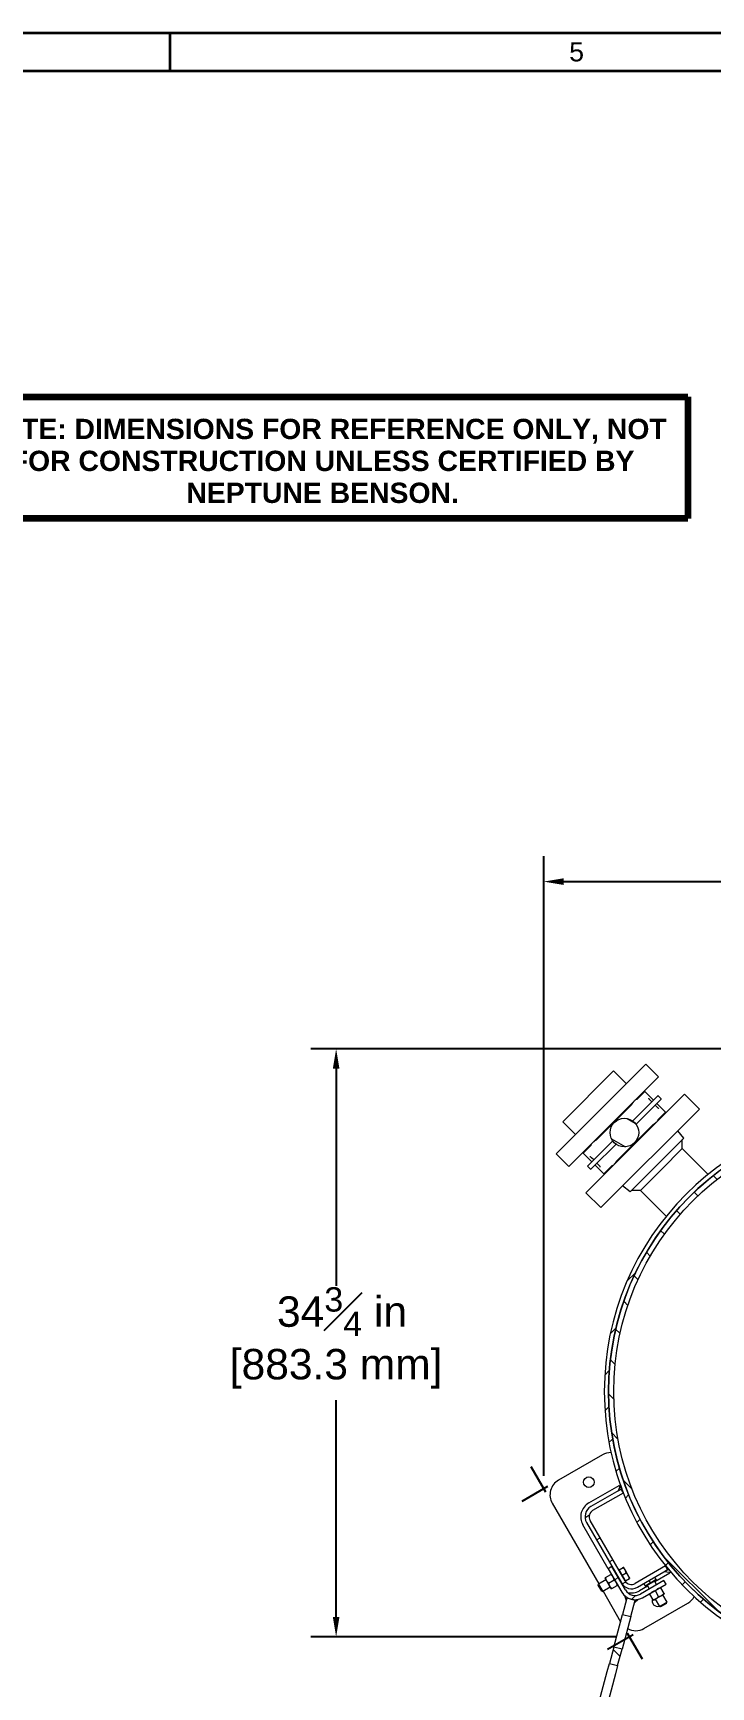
# Model space of a CAD drawing. Header units: inches. Extents: x 15 to 402, y 6 to 258.
# Drawn here: x 151.2 to 191.3, y 160.2 to 258 of the extents above; entities that cross this region are included whole.
import ezdxf

# ---------------------------------------------------------------- set-up
doc = ezdxf.new("R2010")
doc.units = ezdxf.units.IN
doc.header["$LTSCALE"] = 12
doc.header["$MEASUREMENT"] = 0
doc.layers.get('0').update_dxf_attribs({"lineweight": 25})
for name, color, linetype, lineweight in [('Border', 7, 'Continuous', 35), ('Dimension (ANSI)', 7, 'Continuous', 25), ('Hatch', 7, 'Continuous', 18), ('Sketch Geometry (ANSI)', 7, 'Continuous', 25), ('Symbol (ANSI)', 7, 'Continuous', 25), ('Visible', 7, 'Continuous', 18)]:
    doc.layers.add(name, color=color, linetype=linetype, lineweight=lineweight)
doc.styles.add('MEMCOR Medium', font='arial.ttf')
doc.styles.add('Note Text (ANSI)', font='arial.ttf')
doc.styles.add('Standard A-B-C', font='arial.ttf')
doc.dimstyles.new('Default (ANSI)', dxfattribs={"dimscale": 12, "dimtxt": 0.15, "dimasz": 0.098425, "dimexe": 0.125, "dimexo": 0.0625, "dimgap": 0.031496, "dimtad": 0, "dimtih": 1, "dimtoh": 1, "dimdec": 4, "dimrnd": 1e-08, "dimzin": 3, "dimdsep": 46, "dimlunit": 5, "dimtxsty": 'MEMCOR Medium', "dimcen": 0.09, "dimdle": 0.393701, "dimclrd": 256, "dimclre": 256, "dimclrt": 256, "dimadec": 0, "dimazin": 1, "dimtfac": 0.8, "dimtofl": 0, "dimtmove": 0, "dimatfit": 3, "dimfxl": 1, "dimfrac": 1, "dimtolj": 1, "dimtzin": 4, "dimlwd": -1, "dimlwe": -1, "dimarcsym": 0})

# ---------------------------------------------------------------- blocks, each defined once
blk = doc.blocks.new('Borders 22x34_D')
at = {"layer": 'Border'}
for p, q in [((33.5, 21.5), (1.25, 21.5)), ((13.2734, 21.5), (13.2734, 21.3125)), ((33.3125, 21.3125), (1.25, 21.3125))]:
    blk.add_line(p, q, dxfattribs=at)
at = {"layer": 'Border', "insert": (15.2773, 21.4069), "char_height": 0.094, "attachment_point": 5, "style": 'Standard A-B-C'}
blk.add_mtext('\\fArial|b0|i0;{\\H0.0940;5}', dxfattribs=at)
blk = doc.blocks.new('DIM FOR REF ONLY')
at = {"layer": 'Sketch Geometry (ANSI)', "lineweight": 140}
for p, q in [((-1.8, 0.3), (1.8, 0.3)), ((-1.8, -0.3), (-1.8, 0.3)), ((1.8, 0.3), (1.8, -0.3)), ((1.8, -0.3), (-1.8, -0.3))]:
    blk.add_line(p, q, dxfattribs=at)
at = {"layer": 'Symbol (ANSI)', "insert": (0, -0.0167), "char_height": 0.1, "width": 3.557293, "attachment_point": 5, "line_spacing_factor": 0.944221, "style": 'Note Text (ANSI)'}
blk.add_mtext('\\fArial|b1|i0;{\\H0.1000;NOTE: DIMENSIONS FOR REFERENCE ONLY, NOT FOR CONSTRUCTION UNLESS CERTIFIED BY NEPTUNE BENSON.}', dxfattribs=at)
blk = doc.blocks.new('*D28')
at = {"layer": 'Defpoints', "color": 0, "transparency": 16777216}
for p in [(221.544, 207.817), (181.387, 171.916), (221.544, 171.911)]:
    blk.add_point(p, dxfattribs=at)
at = {"layer": 'Dimension (ANSI)', "transparency": 16777216}
for p, q in [((181.387, 172.666), (181.387, 209.317)), ((221.544, 172.661), (221.544, 209.317)), ((182.568, 207.817), (194.266, 207.817)), ((220.363, 207.817), (208.665, 207.817))]:
    blk.add_line(p, q, dxfattribs=at)
for points in [[(182.568, 208.014), (182.568, 207.62), (181.387, 207.817)], [(220.363, 208.014), (220.363, 207.62), (221.544, 207.817)]]:
    blk.add_solid(points, dxfattribs=at)
at = {"layer": 'Dimension (ANSI)', "transparency": 16777216, "char_height": 1.8, "attachment_point": 5, "style": 'MEMCOR Medium'}
for s, insert in [('\\A1; 40{\\H0.8x;\\S3#16;} in', (201.466, 209.681)), ('\\A1;[1020.0 mm]', (201.466, 206.285))]:
    blk.add_mtext(s, dxfattribs=dict(at, insert=insert))
blk = doc.blocks.new('*D29')
at = {"layer": 'Defpoints', "color": 0, "transparency": 16777216}
for p in [(169.109, 197.927), (197.409, 197.927), (186.447, 163.152)]:
    blk.add_point(p, dxfattribs=at)
at = {"layer": 'Dimension (ANSI)', "transparency": 16777216}
for p, q in [((196.659, 197.927), (167.609, 197.927)), ((169.109, 196.745), (169.109, 183.92)), ((169.109, 164.333), (169.109, 177.158)), ((185.697, 163.152), (167.609, 163.152))]:
    blk.add_line(p, q, dxfattribs=at)
for points in [[(168.912, 196.745), (169.306, 196.745), (169.109, 197.927)], [(168.912, 164.333), (169.306, 164.333), (169.109, 163.152)]]:
    blk.add_solid(points, dxfattribs=at)
at = {"layer": 'Dimension (ANSI)', "transparency": 16777216, "char_height": 1.8, "attachment_point": 5, "style": 'MEMCOR Medium'}
for s, insert in [('\\A1; 34{\\H0.8x;\\S3#4;} in', (169.109, 182.389)), ('\\A1;[883.3 mm]', (169.109, 179.008))]:
    blk.add_mtext(s, dxfattribs=dict(at, insert=insert))

msp = doc.modelspace()

# ---------------------------------------------------------------- hatches: boundary and pattern name
at = {"layer": 'Hatch'}
h = msp.add_hatch(dxfattribs=at)
h.set_pattern_fill('ANSI31', color=256, scale=12, style=0)
edge = h.paths.add_edge_path()
edge.add_spline(control_points=[(217.7161, 177.85315), (217.74818, 177.82205), (217.78012, 177.79081), (217.84383, 177.72797), (217.87559, 177.69636), (217.90721, 177.66461)], knot_values=[-0.6818968, -0.6818968, -0.6818968, -0.6818968, -0.34144291, -0.34144291, 0, 0, 0, 0], degree=3, periodic=0)
edge.add_line((217.90721, 177.66461), (217.96721, 177.66462))
edge.add_ellipse((201.4669, 177.66318), major_axis=(-0.00144, 16.50032), ratio=1, start_angle=270, end_angle=629.99)
edge.add_line((217.96721, 177.66174), (217.90721, 177.66174))
edge.add_spline(control_points=[(217.90721, 177.66174), (217.87559, 177.63), (217.84383, 177.59839), (217.78012, 177.53554), (217.74818, 177.5043), (217.7161, 177.4732)], knot_values=[-0.68189673, -0.68189673, -0.68189673, -0.68189673, -0.34045385, -0.34045385, 0, 0, 0, 0], degree=3, periodic=0)
edge.add_ellipse((201.4669, 177.66318), major_axis=(-0.18997, -16.2492), ratio=1, start_angle=91.3396676, end_angle=450, ccw=False)
h = msp.add_hatch(dxfattribs=at)
h.set_pattern_fill('ANSI31', color=256, scale=12, angle=90.0002, style=0)
edge = h.paths.add_edge_path()
edge.add_ellipse((201.4669, 177.66318), major_axis=(0, 16.25), ratio=1, start_angle=0, end_angle=360)
edge = h.paths.add_edge_path(flags=0)
edge.add_ellipse((201.4669, 177.66318), major_axis=(0, 15.94), ratio=1, start_angle=0, end_angle=360)
h = msp.add_hatch(dxfattribs=at)
h.set_pattern_fill('ANSI31', color=256, scale=12, angle=105.0002, style=0)
edge = h.paths.add_edge_path()
edge.add_ellipse((186.15415, 192.97593), major_axis=(0.59854, 0.59854), ratio=1, start_angle=0, end_angle=360)
h = msp.add_hatch(dxfattribs=at)
h.set_pattern_fill('ANSI31', color=256, scale=12, angle=15, style=0)
edge = h.paths.add_edge_path()
edge.add_line((185.91667, 172.14494), (185.78556, 171.78498))
edge.add_line((185.78556, 171.78498), (186.00206, 171.90998))
edge.add_ellipse((201.4669, 177.66318), major_axis=(-5.7532, 15.46483), ratio=1, start_angle=89.1318904, end_angle=90, ccw=False)
h = msp.add_hatch(dxfattribs=at)
h.set_pattern_fill('ANSI31', color=256, scale=12, angle=-15, style=0)
edge = h.paths.add_edge_path()
edge.add_line((186.09217, 171.67333), (185.96717, 171.88984))
edge.add_line((185.96717, 171.88984), (184.16925, 170.8518))
edge.add_ellipse((184.51425, 170.25425), major_axis=(-0.59756, -0.345), ratio=1, start_angle=270, end_angle=360)
edge.add_line((183.91669, 169.90925), (185.97669, 166.34122))
edge.add_ellipse((186.57425, 166.68622), major_axis=(0.345, -0.59756), ratio=1, start_angle=270, end_angle=360)
edge.add_line((186.91925, 166.08866), (188.71717, 167.1267))
edge.add_line((188.71717, 167.1267), (188.59217, 167.3432))
edge.add_line((188.59217, 167.3432), (186.79425, 166.30517))
edge.add_ellipse((186.57425, 166.68622), major_axis=(-0.38105, -0.22), ratio=1, start_angle=0, end_angle=90, ccw=False)
edge.add_line((186.1932, 166.46622), (184.1332, 170.03425))
edge.add_ellipse((184.51425, 170.25425), major_axis=(-0.22, 0.38105), ratio=1, start_angle=0, end_angle=90, ccw=False)
edge.add_line((184.29425, 170.6353), (186.09217, 171.67333))
h = msp.add_hatch(dxfattribs=at)
h.set_pattern_fill('ANSI31', color=256, scale=12, style=0)
edge = h.paths.add_edge_path()
edge.add_line((186.21769, 165.9238), (185.41769, 167.30944))
edge.add_line((185.41769, 167.30944), (185.20119, 167.18444))
edge.add_line((185.20119, 167.18444), (186.00119, 165.7988))
edge.add_ellipse((186.78061, 166.2488), major_axis=(0.45, -0.77942), ratio=1, start_angle=270, end_angle=360)
edge.add_line((187.23061, 165.46938), (188.61625, 166.26938))
edge.add_line((188.61625, 166.26938), (188.49125, 166.48588))
edge.add_line((188.49125, 166.48588), (187.10561, 165.68588))
edge.add_ellipse((186.78061, 166.2488), major_axis=(-0.56292, -0.325), ratio=1, start_angle=0, end_angle=90, ccw=False)
h = msp.add_hatch(dxfattribs=at)
h.set_pattern_fill('ANSI31', color=256, scale=12, angle=15, style=0)
edge = h.paths.add_edge_path()
edge.add_line((188.75206, 167.14684), (188.53556, 167.02184))
edge.add_line((188.53556, 167.02184), (188.91285, 166.95541))
edge.add_ellipse((201.4669, 177.66318), major_axis=(-10.70777, 12.55404), ratio=1, start_angle=89.1318904, end_angle=90, ccw=False)
h = msp.add_hatch(dxfattribs=at)
h.set_pattern_fill('ANSI31', color=256, scale=12, angle=90.0002, style=0)
h.paths.add_polyline_path([(186.04679, 164.47607), (186.52975, 164.34666), (186.78916, 165.31476), (186.30619, 165.44417)])
h = msp.add_hatch(dxfattribs=at)
h.set_pattern_fill('ANSI31', color=256, scale=12, angle=75.0002, style=0)
edge = h.paths.add_edge_path()
edge.add_line((186.26683, 165.29727), (186.31536, 165.47838))
edge.add_ellipse((186.78061, 166.2488), major_axis=(-0.77042, 0.46525), ratio=1, start_angle=78.0416864, end_angle=90, ccw=False)
edge.add_line((186.16583, 165.5915), (186.26683, 165.29727))
h = msp.add_hatch(dxfattribs=at)
h.set_pattern_fill('ANSI31', color=256, scale=12, angle=75.0002, style=0)
edge = h.paths.add_edge_path()
edge.add_ellipse((186.78061, 166.2488), major_axis=(-0.87663, -0.20377), ratio=1, start_angle=78.0416864, end_angle=90)
edge.add_line((186.98438, 165.37217), (186.74979, 165.16786))
edge.add_line((186.74979, 165.16786), (186.79832, 165.34897))
h = msp.add_hatch(dxfattribs=at)
h.set_pattern_fill('ANSI31', color=256, scale=12, angle=90.0002, style=0)
h.paths.add_polyline_path([(186.01328, 162.41916), (185.53032, 162.54857), (185.27121, 161.58155), (185.75417, 161.45214)])

# ---------------------------------------------------------------- linework, layer by layer
at = {"layer": 'Dimension (ANSI)'}
for p, q in [((181.51204, 171.69923), (180.63704, 173.21478)), ((181.60355, 172.04074), (180.088, 171.16574)), ((186.32204, 163.36807), (187.19704, 161.85252)), ((186.66355, 163.27656), (185.148, 162.40156))]:
    msp.add_line(p, q, dxfattribs=at)
at = {"layer": 'Visible'}
for p, q in [((187.41421, 197.01917), (182.11091, 191.71586)), ((185.51386, 196.62142), (182.50866, 193.61621)), ((186.26516, 195.87012), (185.51386, 196.62142)), ((188.16551, 196.26786), (187.41421, 197.01917)), ((188.16551, 196.26786), (182.86221, 190.96456)), ((183.87762, 189.41883), (189.71125, 195.25246)), ((186.59526, 194.64193), (185.56044, 193.60712)), ((186.70768, 193.72433), (187.93351, 194.95016)), ((188.12838, 194.75529), (186.90255, 193.52946)), ((187.36514, 195.41182), (186.91392, 194.9606)), ((187.30947, 195.41182), (187.36514, 195.41182)), ((187.36514, 195.41182), (187.88016, 194.89681)), ((187.64118, 194.92666), (187.7756, 194.79225)), ((187.93351, 194.95016), (188.13054, 195.14719)), ((188.07503, 194.70194), (188.59004, 194.18693)), ((188.32541, 194.95232), (188.12838, 194.75529)), ((188.32541, 194.98016), (188.15838, 195.14719)), ((189.71125, 195.25246), (190.59513, 194.36858)), ((184.7615, 188.53494), (190.59513, 194.36858)), ((185.73344, 193.73348), (185.74822, 193.7187)), ((186.70768, 193.72433), (186.64726, 193.66392)), ((187.97047, 194.59738), (188.10488, 194.46296)), ((188.13881, 193.7357), (188.59004, 194.18693)), ((188.59004, 194.13125), (188.59004, 194.18693)), ((183.25996, 192.86491), (182.50866, 193.61621)), ((185.52296, 193.56963), (184.48814, 192.53482)), ((185.39659, 193.39663), (185.41137, 193.38185)), ((185.4721, 193.51043), (185.4864, 193.49613)), ((185.61964, 193.65798), (185.63395, 193.64367)), ((186.78534, 192.38223), (187.82015, 193.41704)), ((186.84214, 193.46905), (186.90255, 193.52946)), ((189.65909, 192.64058), (189.31173, 193.08518)), ((182.86221, 190.96456), (182.11091, 191.71586)), ((184.16948, 192.21616), (183.71826, 191.76493)), ((183.71826, 191.82061), (183.71826, 191.76493)), ((183.71826, 191.76493), (184.23327, 191.24992)), ((184.17991, 191.19657), (185.40575, 192.4224)), ((185.60062, 192.22753), (184.37479, 191.0017)), ((185.46616, 192.48281), (185.40575, 192.4224)), ((185.60062, 192.22753), (185.66103, 192.28794)), ((185.71303, 191.30992), (186.74785, 192.34474)), ((186.4895, 189.47098), (189.65909, 192.64058)), ((186.57485, 192.21837), (186.56007, 192.23315)), ((186.68865, 192.29388), (186.67434, 192.30818)), ((186.8362, 192.44143), (186.82189, 192.45573)), ((186.9117, 192.55522), (186.89692, 192.57)), ((189.5769, 192.02805), (188.33946, 190.79062)), ((189.5769, 192.02805), (189.5769, 192.55838)), ((191.10266, 190.50229), (189.5769, 192.02805)), ((183.98288, 190.99954), (184.17991, 191.19657)), ((184.14992, 190.80467), (183.98288, 190.9717)), ((184.37479, 191.0017), (184.17776, 190.80467)), ((184.33783, 191.35448), (184.20341, 191.48889)), ((184.42814, 191.05505), (184.94315, 190.54004)), ((184.66711, 191.02519), (184.5327, 191.15961)), ((184.94315, 190.54004), (185.39437, 190.99126)), ((188.33946, 190.79062), (187.10202, 189.55318)), ((184.99883, 190.54004), (184.94315, 190.54004)), ((186.4895, 189.47098), (186.0449, 189.81834)), ((183.87762, 189.41883), (184.7615, 188.53494)), ((187.10202, 189.55318), (186.57169, 189.55318)), ((188.62778, 188.02742), (187.10202, 189.55318)), ((184.85114, 173.91574), (182.25306, 172.41574)), ((185.91667, 172.14494), (185.78556, 171.78498)), ((184.04425, 171.06831), (185.84217, 172.10634)), ((185.96717, 171.88984), (184.16925, 170.8518)), ((184.29425, 170.6353), (186.09217, 171.67333)), ((185.78556, 171.78498), (186.00206, 171.90998)), ((185.87923, 172.04216), (185.84217, 172.10634)), ((186.09217, 171.67333), (185.96717, 171.88984)), ((181.88704, 171.04971), (184.63929, 166.28268)), ((185.20119, 167.18444), (183.70019, 169.78425)), ((183.91669, 169.90925), (185.97669, 166.34122)), ((186.1932, 166.46622), (184.1332, 170.03425)), ((185.41769, 167.30944), (185.20119, 167.18444)), ((186.21769, 165.9238), (185.41769, 167.30944)), ((185.84335, 167.12218), (186.07242, 167.25443)), ((186.19518, 167.1088), (186.10143, 167.27118)), ((188.59217, 167.3432), (186.79425, 166.30517)), ((188.71717, 167.1267), (188.59217, 167.3432)), ((185.06321, 166.52743), (184.62603, 166.27502)), ((185.00071, 166.63568), (185.09446, 166.4733)), ((185.02971, 166.65243), (185.35968, 166.84293)), ((185.09446, 166.4733), (185.28196, 166.14854)), ((185.20119, 167.18444), (186.00119, 165.7988)), ((185.21721, 166.32767), (185.54718, 166.51817)), ((185.84335, 167.12218), (185.8217, 167.10968)), ((185.9371, 166.9598), (185.84335, 167.12218)), ((186.03085, 166.79742), (185.9371, 166.9598)), ((186.03085, 166.79742), (186.25992, 166.92967)), ((186.1246, 166.63504), (186.03085, 166.79742)), ((186.21835, 166.47266), (186.1246, 166.63504)), ((186.38268, 166.78404), (186.19518, 167.1088)), ((186.21835, 166.47266), (186.19675, 166.46019)), ((186.21835, 166.47266), (186.44742, 166.60492)), ((186.47643, 166.62166), (186.38268, 166.78404)), ((186.91925, 166.08866), (188.71717, 167.1267)), ((188.49125, 166.48588), (187.10561, 165.68588)), ((187.37947, 166.16154), (187.29597, 166.30616)), ((187.39197, 166.13989), (188.04149, 166.51489)), ((187.70423, 166.34904), (187.54185, 166.25529)), ((187.70423, 166.34904), (187.62073, 166.49366)), ((187.86661, 166.44279), (187.70423, 166.34904)), ((188.02899, 166.53654), (187.86661, 166.44279)), ((187.93324, 166.45239), (188.05824, 166.23588)), ((188.02899, 166.53654), (187.94549, 166.68116)), ((188.84217, 166.91019), (187.96224, 166.40216)), ((188.02899, 166.53654), (188.04149, 166.51489)), ((188.61625, 166.26938), (188.49125, 166.48588)), ((188.75206, 167.14684), (188.53556, 167.02184)), ((188.53556, 167.02184), (188.91285, 166.95541)), ((188.80512, 166.97438), (188.84217, 166.91019)), ((184.60875, 166.21056), (184.62603, 166.27502)), ((184.81157, 165.85928), (184.60875, 166.21056)), ((184.62603, 166.27502), (184.87603, 165.84201)), ((184.81157, 165.85928), (184.87603, 165.84201)), ((185.31321, 166.09441), (184.87603, 165.84201)), ((184.88929, 165.84966), (185.93126, 164.04491)), ((185.28196, 166.14854), (185.37571, 165.98616)), ((185.40471, 166.00291), (185.73468, 166.19341)), ((186.30619, 165.44417), (186.04679, 164.47607)), ((186.16583, 165.5915), (186.26683, 165.29727)), ((186.26683, 165.29727), (186.31536, 165.47838)), ((186.78916, 165.31476), (186.30619, 165.44417)), ((186.52975, 164.34666), (186.78916, 165.31476)), ((186.74979, 165.16786), (186.98438, 165.37217)), ((186.79832, 165.34897), (186.74979, 165.16786)), ((187.52923, 166.15216), (187.04425, 165.87216)), ((187.23061, 165.46938), (188.61625, 166.26938)), ((187.54185, 166.25529), (187.37947, 166.16154)), ((187.37947, 166.16154), (187.39197, 166.13989)), ((187.50023, 166.20239), (187.62523, 165.98588)), ((187.84923, 165.3479), (187.65872, 165.67787)), ((187.86597, 165.3189), (188.02835, 165.41265)), ((187.97423, 165.3814), (188.22663, 164.94422)), ((188.17399, 165.5354), (187.98348, 165.86537)), ((188.02835, 165.41265), (188.35311, 165.60015)), ((188.49875, 165.7229), (188.30824, 166.05287)), ((188.35311, 165.60015), (188.51549, 165.6939)), ((188.40724, 165.6314), (188.65964, 165.19422)), ((185.53032, 162.54857), (186.04679, 164.47607)), ((186.52975, 164.34666), (186.01328, 162.41916)), ((186.04679, 164.47607), (186.52975, 164.34666)), ((187.31306, 163.65156), (189.91114, 165.15156)), ((188.22663, 164.94422), (188.65964, 165.19422)), ((188.29109, 164.92694), (188.22663, 164.94422)), ((188.64238, 165.12976), (188.29109, 164.92694)), ((188.64238, 165.12976), (188.65964, 165.19422)), ((185.53032, 162.54857), (185.27121, 161.58155)), ((186.01328, 162.41916), (185.53032, 162.54857)), ((185.75417, 161.45214), (186.01328, 162.41916)), ((185.14151, 161.0975), (185.27092, 161.58047)), ((185.27121, 161.58155), (185.27092, 161.58047)), ((185.27092, 161.58047), (185.75388, 161.45106)), ((185.27121, 161.58155), (185.75417, 161.45214)), ((185.75388, 161.45106), (185.62447, 160.96809)), ((185.75388, 161.45106), (185.75417, 161.45214)), ((183.84741, 156.26787), (185.14151, 161.0975)), ((185.62447, 160.96809), (184.33037, 156.13846))]:
    msp.add_line(p, q, dxfattribs=at)
for centre, radius in [((201.4669, 177.66318), 16.25), ((186.15415, 192.97593), 0.84646), ((201.4669, 177.66318), 15.94), ((184.0521, 172.29971), 0.315)]:
    msp.add_circle(centre, radius, dxfattribs=at)
for centre, radius, start, end in [((188.14446, 195.13327), 0.01969, 45, 135), ((188.31149, 194.96624), 0.01969, 315, 45), ((201.4669, 177.66318), 16.50032, 0.005, 359.995), ((201.4669, 177.66318), 16.25032, 0.6698338, 359.3301662), ((186.15415, 192.97593), 0.86654, 119.0454315, 128.0848222), ((186.15415, 192.97593), 0.86654, 141.9151778, 150.9545685), ((186.15415, 192.97593), 0.86654, 299.0454315, 308.0848222), ((186.15415, 192.97593), 0.86654, 321.9151778, 330.9545685), ((183.9968, 190.98562), 0.01969, 135, 225), ((184.16384, 190.81859), 0.01969, 225, 315), ((185.35114, 173.04971), 1, 89.0835538, 120), ((182.75306, 171.54971), 1, 120, 210), ((201.4669, 177.66318), 16.50032, 199.5380073, 200.4061169), ((184.51425, 170.25425), 0.94, 120, 210), ((184.51425, 170.25425), 0.69, 120, 210), ((184.51425, 170.25425), 0.44, 120, 210), ((186.57425, 166.68622), 0.69, 210, 300), ((186.57425, 166.68622), 0.44, 210, 300), ((201.4669, 177.66318), 16.50032, 219.5938831, 220.4619927), ((186.78061, 166.2488), 0.9, 210, 300), ((186.78061, 166.2488), 0.9, 226.9140662, 238.8723798), ((186.78061, 166.2488), 0.65, 210, 300), ((186.57425, 166.68622), 0.94, 255.1071561, 300), ((186.78061, 166.2488), 0.9, 271.1276202, 283.0859338), ((188.1121, 165.26759), 0.315, 156.5296072, 288.5558467), ((189.41114, 166.01759), 1, 300, 330.8286167), ((186.81306, 164.51759), 1, 241.7371672, 300)]:
    msp.add_arc(centre, radius, start, end, dxfattribs=at)
for points in [[(186.59643, 194.64341), (186.59612, 194.6429), (186.59573, 194.64241), (186.59526, 194.64193)], [(187.82015, 193.41704), (187.82062, 193.41751), (187.82112, 193.41791), (187.82163, 193.41821)], [(184.48814, 192.53482), (184.48767, 192.53434), (184.48717, 192.53395), (184.48666, 192.53365)], [(185.71186, 191.30845), (185.71217, 191.30895), (185.71256, 191.30945), (185.71303, 191.30992)]]:
    msp.add_open_spline(points, degree=3, dxfattribs=at)
for points, weights in [([(186.59643, 194.64341), (186.66547, 194.75906), (186.75203, 194.85438)], [1.00001729957, 1.00263245458, 1]), ([(188.0326, 193.57381), (187.93727, 193.48725), (187.82163, 193.41821)], [1, 1.00263245458, 1.00001729957]), ([(184.48666, 192.53365), (184.37102, 192.4646), (184.27569, 192.37805)], [1.00001729957, 1.00263245458, 1]), ([(185.55626, 191.09748), (185.64282, 191.1928), (185.71186, 191.30845)], [1, 1.00263245458, 1.00001729957]), ([(186.07242, 167.25443), (186.10143, 167.27118), (186.10143, 167.27118)], [1, 1.0379548493, 1]), ([(186.19518, 167.1088), (186.15167, 167.18416), (186.07242, 167.25443)], [1, 1.0379548493, 1]), ([(185.00071, 166.63568), (185.00071, 166.63568), (185.02971, 166.65243)], [1, 1.0379548493, 1]), ([(185.02971, 166.65243), (185.05095, 166.54866), (185.09446, 166.4733)], [1, 1.0379548493, 1]), ([(185.09446, 166.4733), (185.13797, 166.39794), (185.21721, 166.32767)], [1, 1.0379548493, 1]), ([(185.21721, 166.32767), (185.23845, 166.2239), (185.28196, 166.14854)], [1, 1.0379548493, 1]), ([(185.35968, 166.84293), (185.38869, 166.85968), (185.38869, 166.85968)], [1, 1.0379548493, 1]), ([(185.48244, 166.6973), (185.43893, 166.77266), (185.35968, 166.84293)], [1, 1.0379548493, 1]), ([(185.54718, 166.51817), (185.52595, 166.62194), (185.48244, 166.6973)], [1, 1.0379548493, 1]), ([(185.66994, 166.37254), (185.62643, 166.4479), (185.54718, 166.51817)], [1, 1.0379548493, 1]), ([(185.73468, 166.19341), (185.71345, 166.29718), (185.66994, 166.37254)], [1, 1.0379548493, 1]), ([(186.25992, 166.92967), (186.23869, 167.03344), (186.19518, 167.1088)], [1, 1.0379548493, 1]), ([(186.38268, 166.78404), (186.33917, 166.8594), (186.25992, 166.92967)], [1, 1.0379548493, 1]), ([(186.44742, 166.60492), (186.42619, 166.70868), (186.38268, 166.78404)], [1, 1.0379548493, 1]), ([(186.47643, 166.62166), (186.47643, 166.62166), (186.44742, 166.60492)], [1, 1.0379548493, 1]), ([(185.28196, 166.14854), (185.32547, 166.07318), (185.40471, 166.00291)], [1, 1.0379548493, 1]), ([(185.40471, 166.00291), (185.37571, 165.98616), (185.37571, 165.98616)], [1, 1.0379548493, 1]), ([(185.76369, 166.21016), (185.76369, 166.21016), (185.73468, 166.19341)], [1, 1.0379548493, 1]), ([(187.65872, 165.67787), (187.64197, 165.70688), (187.64197, 165.70688)], [1, 1.0379548493, 1]), ([(187.80435, 165.80063), (187.72899, 165.75712), (187.65872, 165.67787)], [1, 1.0379548493, 1]), ([(187.98348, 165.86537), (187.87971, 165.84413), (187.80435, 165.80063)], [1, 1.0379548493, 1]), ([(187.84923, 165.3479), (187.95299, 165.36914), (188.02835, 165.41265)], [1, 1.0379548493, 1]), ([(187.86597, 165.3189), (187.86597, 165.3189), (187.84923, 165.3479)], [1, 1.0379548493, 1]), ([(188.12911, 165.98813), (188.05375, 165.94462), (187.98348, 165.86537)], [1, 1.0379548493, 1]), ([(188.02835, 165.41265), (188.10371, 165.45616), (188.17399, 165.5354)], [1, 1.0379548493, 1]), ([(188.30824, 166.05287), (188.20447, 166.03163), (188.12911, 165.98813)], [1, 1.0379548493, 1]), ([(188.17399, 165.5354), (188.27775, 165.55664), (188.35311, 165.60015)], [1, 1.0379548493, 1]), ([(188.29149, 166.08188), (188.29149, 166.08188), (188.30824, 166.05287)], [1, 1.0379548493, 1]), ([(188.35311, 165.60015), (188.42847, 165.64366), (188.49875, 165.7229)], [1, 1.0379548493, 1]), ([(188.49875, 165.7229), (188.51549, 165.6939), (188.51549, 165.6939)], [1, 1.0379548493, 1])]:
    msp.add_rational_spline(points, weights, degree=2, dxfattribs=at)
for points, knots in [([(186.79979, 194.90214), (186.82125, 194.91916), (186.84925, 194.93461), (186.89007, 194.95115), (186.89946, 194.95463), (186.90907, 194.95791)], [1.99787644, 1.99787644, 1.99787644, 1.99787644, 2.268484431, 2.268484431, 2.346041142, 2.346041142, 2.346041142, 2.346041142]), ([(186.91392, 194.9606), (186.91348, 194.96015), (186.9129, 194.95972), (186.91155, 194.95892), (186.91076, 194.95855), (186.90964, 194.95811), (186.90936, 194.95801), (186.90907, 194.95791)], [0.0644246105, 0.0644246105, 0.0644246105, 0.0644246105, 0.0716912828, 0.0716912828, 0.0789579552, 0.0789579552, 0.0813086854, 0.0813086854, 0.0813086854, 0.0813086854]), ([(187.57835, 195.01365), (187.57835, 195.01365), (187.57838, 195.01353), (187.57865, 195.01263), (187.57916, 195.0111), (187.58114, 195.00636), (187.58283, 195.00277), (187.5879, 194.9934), (187.59161, 194.98727), (187.60126, 194.97295), (187.60751, 194.96457), (187.62207, 194.94682), (187.63054, 194.93742), (187.64002, 194.92782), (187.6406, 194.92724), (187.64118, 194.92666)], [0.178993895, 0.178993895, 0.178993895, 0.178993895, 0.197959863, 0.197959863, 0.251910575, 0.251910575, 0.321439603, 0.321439603, 0.409712395, 0.409712395, 0.514503854, 0.514503854, 0.629216052, 0.629216052, 0.636633466, 0.636633466, 0.636633466, 0.636633466]), ([(188.13613, 193.73085), (188.13285, 193.72124), (188.12937, 193.71185), (188.11283, 193.67103), (188.09738, 193.64303), (188.08036, 193.62157)], [1.494648308, 1.494648308, 1.494648308, 1.494648308, 1.572205019, 1.572205019, 1.842813011, 1.842813011, 1.842813011, 1.842813011]), ([(188.10488, 194.46296), (188.11404, 194.45381), (188.12363, 194.44508), (188.14244, 194.42952), (188.15166, 194.42266), (188.16777, 194.41192), (188.17481, 194.40782), (188.18495, 194.40269), (188.18856, 194.40123), (188.19136, 194.40027), (188.19188, 194.40014), (188.19187, 194.40014)], [0, 0, 0, 0, 0.117232944, 0.117232944, 0.232198944, 0.232198944, 0.336233647, 0.336233647, 0.419294273, 0.419294273, 0.457630897, 0.457630897, 0.457630897, 0.457630897]), ([(188.13613, 193.73085), (188.13623, 193.73114), (188.13633, 193.73142), (188.13677, 193.73255), (188.13714, 193.73333), (188.13794, 193.73469), (188.13837, 193.73526), (188.13881, 193.7357)], [0.1754232945, 0.1754232945, 0.1754232945, 0.1754232945, 0.1777740247, 0.1777740247, 0.185040697, 0.185040697, 0.1923073693, 0.1923073693, 0.1923073693, 0.1923073693]), ([(185.4721, 193.51043), (185.47562, 193.51492), (185.47926, 193.51948), (185.50076, 193.54581), (185.52118, 193.56843), (185.56165, 193.6089), (185.58427, 193.62931), (185.6106, 193.65082), (185.61515, 193.65446), (185.61964, 193.65798)], [0.608112526, 0.608112526, 0.608112526, 0.608112526, 0.654228442, 0.654228442, 0.872280037, 0.872280037, 1.090331632, 1.090331632, 1.136447547, 1.136447547, 1.136447547, 1.136447547]), ([(184.17216, 192.22101), (184.17207, 192.22072), (184.17196, 192.22044), (184.17153, 192.21931), (184.17116, 192.21853), (184.17036, 192.21717), (184.16992, 192.2166), (184.16948, 192.21616)], [0.1754232945, 0.1754232945, 0.1754232945, 0.1754232945, 0.1777740247, 0.1777740247, 0.185040697, 0.185040697, 0.1923073693, 0.1923073693, 0.1923073693, 0.1923073693]), ([(184.17216, 192.22101), (184.17544, 192.23062), (184.17893, 192.24001), (184.19547, 192.28083), (184.21091, 192.30883), (184.22793, 192.33029)], [1.495294286, 1.495294286, 1.495294286, 1.495294286, 1.572850997, 1.572850997, 1.843458988, 1.843458988, 1.843458988, 1.843458988]), ([(186.83619, 192.44143), (186.83268, 192.43694), (186.82903, 192.43238), (186.80753, 192.40605), (186.78711, 192.38343), (186.74665, 192.34296), (186.72402, 192.32254), (186.6977, 192.30104), (186.69314, 192.2974), (186.68865, 192.29388)], [0.608112526, 0.608112526, 0.608112526, 0.608112526, 0.654228442, 0.654228442, 0.872280037, 0.872280037, 1.090331632, 1.090331632, 1.136447547, 1.136447547, 1.136447547, 1.136447547]), ([(184.20341, 191.48889), (184.19426, 191.49805), (184.18466, 191.50678), (184.16586, 191.52234), (184.15664, 191.5292), (184.14053, 191.53994), (184.13348, 191.54404), (184.12335, 191.54916), (184.11973, 191.55063), (184.11694, 191.55159), (184.11642, 191.55172), (184.11642, 191.55172)], [0, 0, 0, 0, 0.117232944, 0.117232944, 0.232198944, 0.232198944, 0.336233647, 0.336233647, 0.419294273, 0.419294273, 0.457630897, 0.457630897, 0.457630897, 0.457630897]), ([(184.72994, 190.9382), (184.72994, 190.9382), (184.72991, 190.93833), (184.72964, 190.93923), (184.72913, 190.94075), (184.72716, 190.9455), (184.72546, 190.94909), (184.72039, 190.95846), (184.71668, 190.96458), (184.70703, 190.97891), (184.70079, 190.98728), (184.68622, 191.00504), (184.67775, 191.01444), (184.66827, 191.02403), (184.66769, 191.02462), (184.66711, 191.02519)], [0.178993895, 0.178993895, 0.178993895, 0.178993895, 0.197959863, 0.197959863, 0.251910575, 0.251910575, 0.321439603, 0.321439603, 0.409712395, 0.409712395, 0.514503854, 0.514503854, 0.629216052, 0.629216052, 0.636633466, 0.636633466, 0.636633466, 0.636633466]), ([(185.39437, 190.99126), (185.39482, 190.99171), (185.39539, 190.99214), (185.39674, 190.99294), (185.39753, 190.99331), (185.39865, 190.99375), (185.39894, 190.99385), (185.39923, 190.99395)], [0.0644246105, 0.0644246105, 0.0644246105, 0.0644246105, 0.0716912828, 0.0716912828, 0.0789579552, 0.0789579552, 0.0813086854, 0.0813086854, 0.0813086854, 0.0813086854]), ([(185.50851, 191.04972), (185.48705, 191.0327), (185.45904, 191.01725), (185.41823, 191.00071), (185.40883, 190.99722), (185.39923, 190.99395)], [1.998522417, 1.998522417, 1.998522417, 1.998522417, 2.269130409, 2.269130409, 2.34668712, 2.34668712, 2.34668712, 2.34668712])]:
    msp.add_open_spline(points, degree=3, knots=knots, dxfattribs=at)

# ---------------------------------------------------------------- block references
at = {"xscale": 12, "yscale": 12, "zscale": 12}
for name, p in [('Borders 22x34_D', (0, 0)), ('DIM FOR REF ONLY', (168.30893, 232.89202))]:
    msp.add_blockref(name, p, dxfattribs=at)

# ---------------------------------------------------------------- dimensions: what is measured, and where the dimension line sits
at = {"layer": 'Dimension (ANSI)'}
for base, p1, p2, angle, text, override, picture, middle in [((221.54426, 207.81692), (181.38704, 171.91574), (221.54426, 171.91141), 180, ' <> in\\X[1020.0 mm]', {"dimgap": 0.031496, "dimtih": 0, "dimtoh": 0, "dimdec": 4, "dimpost": '', "dimtol": 0, "dimlim": 0, "dimtp": 0, "dimtm": 0, "dimtdec": 2, "dimatfit": 1}, '*D28', (201.46565, 207.81692)), ((169.10872, 197.92657), (186.44704, 163.15156), (197.4094, 197.92657), 90, ' <> in\\X[883.3 mm]', {"dimgap": 0.031496, "dimdec": 4, "dimpost": '', "dimtol": 0, "dimlim": 0, "dimtp": 0, "dimtm": 0, "dimtdec": 2, "dimatfit": 1}, '*D29', (169.10872, 180.53906))]:
    dim = msp.add_linear_dim(base=base, p1=p1, p2=p2, angle=angle, text=text, dimstyle='Default (ANSI)', override=override, dxfattribs=at)
    dim.commit()
    dim.dimension.update_dxf_attribs({"geometry": picture, "text_midpoint": middle, "dimtype": 160})

doc.saveas('drawing.dxf')
